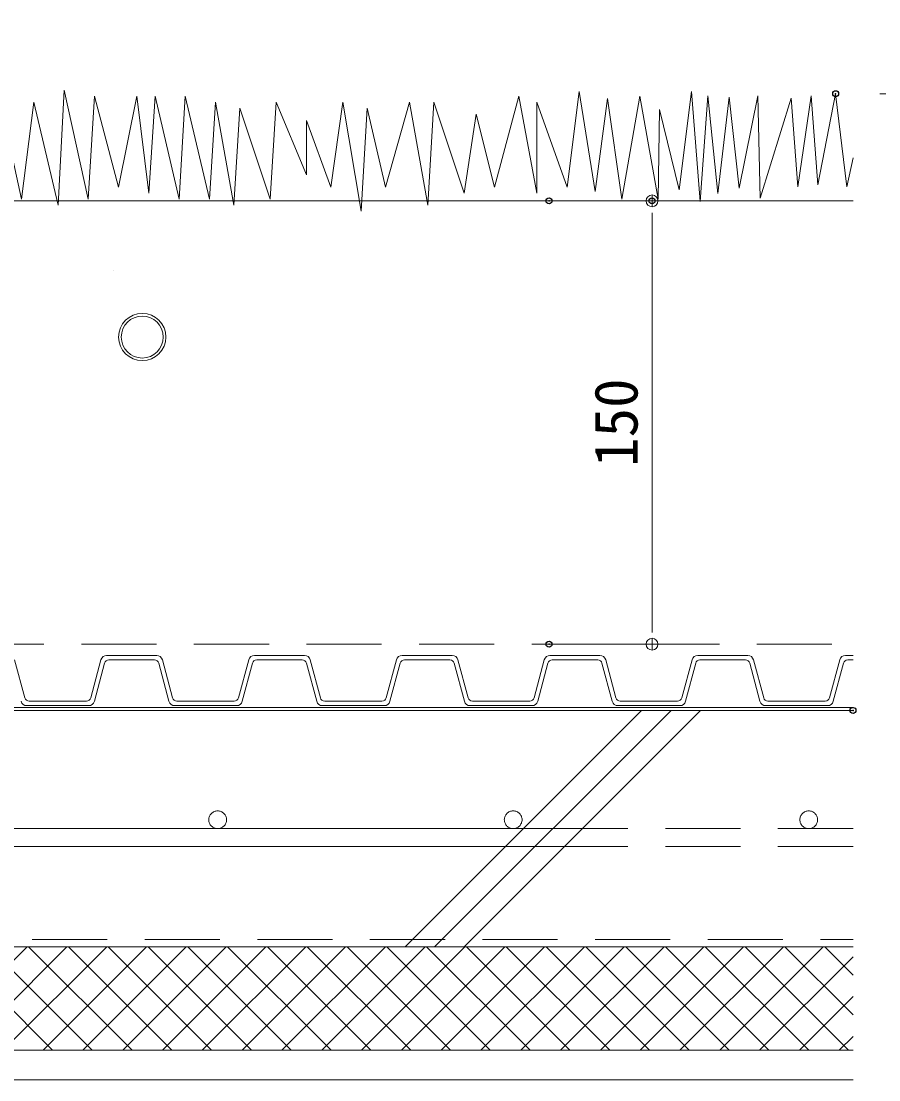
# Model space of a CAD drawing. Units: millimetres, scale not verified. Extents: x -1485 to 1485, y -1050 to 1050.
# Drawn here: x 600.4 to 890.6, y -329.7 to 28.5 of the extents above; entities that cross this region are included whole.
import ezdxf
from ezdxf.enums import TextEntityAlignment as Align

# ---------------------------------------------------------------- set-up
doc = ezdxf.new("R2010")
doc.units = ezdxf.units.MM
doc.header["$LTSCALE"] = 4
doc.header["$PDMODE"] = 32
doc.header["$PDSIZE"] = 2
doc.linetypes.add('USER2', pattern=[9.525, 6.35, -3.175])
for name, color, linetype, lineweight in [('0-0_0', 7, 'Continuous', 18), ('0-3_HATCH', 9, 'Continuous', 18), ('0-4_KUTAI', 3, 'Continuous', 18), ('0-5_BOUSUI', 1, 'Continuous', 18), ('0-7_dannnetu', 6, 'Continuous', 18), ('0-9_buhin', 2, 'Continuous', 18), ('0-A_tensen', 7, 'USER2', 18), ('0-B_MOJI', 7, 'Continuous', 18), ('0-C_ecom', 7, 'Continuous', 18), ('0-D_GREEN', 3, 'Continuous', 18), ('0-E_FD-L', 8, 'Continuous', 18)]:
    doc.layers.add(name, color=color, linetype=linetype, lineweight=lineweight)
doc.layers.add('0-2_DEFPOINTS', color=7, linetype='Continuous')
doc.styles.add('ＭＳ ゴシック', font='')
doc.styles.get('ＭＳ ゴシック').set_extended_font_data('MS Gothic')

# ---------------------------------------------------------------- blocks, each defined once
blk = doc.blocks.new('X6')
at = {"layer": '0-0_0'}
for p, q in [((2005.509, 645), (2040.509, 680)), ((2049.077, 645), (2014.077, 680)), ((2018.979, 645), (2053.979, 680)), ((2062.547, 645), (2027.547, 680)), ((2032.45, 645), (2067.45, 680)), ((2076.018, 645), (2041.018, 680)), ((2045.92, 645), (2080.92, 680)), ((2089.488, 645), (2054.488, 680)), ((2059.39, 645), (2094.39, 680)), ((2102.958, 645), (2067.958, 680)), ((2072.861, 645), (2107.861, 680)), ((2116.429, 645), (2081.429, 680)), ((2086.331, 645), (2121.331, 680)), ((2129.899, 645), (2094.899, 680)), ((2099.801, 645), (2134.801, 680)), ((2143.37, 645), (2108.37, 680)), ((2113.272, 645), (2148.272, 680)), ((2156.84, 645), (2121.84, 680)), ((2126.742, 645), (2161.742, 680)), ((2170.31, 645), (2135.31, 680)), ((2140.213, 645), (2175.213, 680)), ((2183.781, 645), (2148.781, 680)), ((2153.683, 645), (2188.683, 680)), ((2197.251, 645), (2162.251, 680)), ((2167.153, 645), (2202.153, 680)), ((2210.721, 645), (2175.721, 680)), ((2180.624, 645), (2215.624, 680)), ((2224.192, 645), (2189.192, 680)), ((2194.094, 645), (2229.094, 680)), ((2237.662, 645), (2202.662, 680)), ((2207.565, 645), (2242.565, 680)), ((2251.133, 645), (2216.133, 680)), ((2221.035, 645), (2256.035, 680)), ((2264.603, 645), (2229.603, 680)), ((2234.505, 645), (2269.505, 680)), ((2278.073, 645), (2243.073, 680)), ((2247.976, 645), (2282.976, 680)), ((2291.544, 645), (2256.544, 680)), ((2261.446, 645), (2296.446, 680)), ((2305.014, 645), (2270.014, 680)), ((2274.916, 645), (2309.916, 680)), ((2318.485, 645), (2283.485, 680)), ((2320, 656.955), (2296.955, 680)), ((2320, 670.425), (2310.425, 680)), ((2288.387, 645), (2320, 676.613)), ((2301.857, 645), (2320, 663.143)), ((2315.328, 645), (2320, 649.672))]:
    blk.add_line(p, q, dxfattribs=at)
blk = doc.blocks.new('_Dot')
at = {"layer": '0-0_0'}
for p, q in [((-0.5, 0), (-1, 0)), ((0.25, 0), (-0.25, 0))]:
    blk.add_line(p, q, dxfattribs=at)
blk.add_circle((0, 0), 0.25, dxfattribs=at)
blk = doc.blocks.new('D7')
at = {"layer": '0-2_DEFPOINTS'}
for p in [(2263.97, 1017.694), (2298.832, 1017.694), (2263.97, 867.694)]:
    blk.add_point(p, dxfattribs=at)
at = {"layer": '0-B_MOJI'}
for p, q in [((2278.97, 1017.694), (2308.832, 1017.694)), ((2298.832, 875.694), (2298.832, 1009.694)), ((2278.97, 867.694), (2308.832, 867.694))]:
    blk.add_line(p, q, dxfattribs=at)
at = {"layer": '0-B_MOJI', "xscale": 8, "yscale": 8}
for p, rotation in [((2298.832, 1017.694), 90), ((2298.832, 867.694), 270)]:
    blk.add_blockref('_Dot', p, dxfattribs=dict(at, rotation=rotation))
at = {"layer": '0-B_MOJI', "style": 'ＭＳ ゴシック'}
blk.add_text('150', height=14.66, rotation=90, dxfattribs=at).set_placement((2298.332, 927.694), align=Align.BOTTOM_LEFT)
blk = doc.blocks.new('D8')
at = {"layer": '0-2_DEFPOINTS'}
for p in [(2360.965, 1053.961), (2421.516, 1053.961), (2366.848, 845.294)]:
    blk.add_point(p, dxfattribs=at)
at = {"layer": '0-B_MOJI'}
for p, q in [((2375.965, 1053.961), (2431.516, 1053.961)), ((2421.516, 853.294), (2421.516, 1045.961)), ((2381.848, 845.294), (2431.516, 845.294))]:
    blk.add_line(p, q, dxfattribs=at)
at = {"layer": '0-B_MOJI', "xscale": 8, "yscale": 8}
for p, rotation in [((2421.516, 1053.961), 90), ((2421.516, 845.294), 270)]:
    blk.add_blockref('_Dot', p, dxfattribs=dict(at, rotation=rotation))
at = {"layer": '0-B_MOJI', "style": 'ＭＳ ゴシック'}
blk.add_text('197.4', height=14.66, rotation=90, dxfattribs=at).set_placement((2421.016, 924.628), align=Align.BOTTOM_LEFT)

msp = doc.modelspace()

# ---------------------------------------------------------------- linework, layer by layer
at = {"layer": '0-3_HATCH'}
for p, q in [((810.266, -204.706), (730.266, -284.706)), ((820.266, -204.706), (740.266, -284.706)), ((830.266, -204.706), (750.266, -284.706))]:
    msp.add_line(p, q, dxfattribs=at)
at = {"layer": '0-4_KUTAI'}
for p, q in [((881.848, -32.306), (-137.472, -32.306)), ((881.848, -204.706), (-305.152, -204.706))]:
    msp.add_line(p, q, dxfattribs=at)
msp.add_lwpolyline([(881.848, -329.706), (-678.152, -329.706), (-678.152, 70.294)], dxfattribs=at)
at = {"layer": '0-5_BOUSUI'}
msp.add_line((-208.152, -203.706), (881.848, -203.706), dxfattribs=at)
msp.add_lwpolyline([(881.848, -319.706), (-624.512, -319.706), (-668.152, -276.067), (-668.152, 20.594)], dxfattribs=at)
at = {"layer": '0-7_dannnetu'}
msp.add_line((881.848, -284.706), (-574.512, -284.706), dxfattribs=at)
at = {"layer": '0-9_buhin', "linetype": 'USER2'}
msp.add_lwpolyline([(-645.652, -266.747), (-615.192, -297.206), (-577.012, -297.206), (-577.012, -282.206), (881.848, -282.206)], dxfattribs=at)
at = {"layer": '0-A_tensen'}
for p, q in [((881.848, -250.706), (-258.152, -250.706)), ((791.848, -250.706), (541.848, -250.706))]:
    msp.add_line(p, q, dxfattribs=at)
for points in [[(881.848, -244.706), (-258.152, -244.706), (-258.152, -250.706)], [(791.848, -244.706), (541.848, -244.706), (541.848, -250.706)]]:
    msp.add_lwpolyline(points, dxfattribs=at)
for centre in [(666.848, -241.706), (666.848, -241.706), (766.848, -241.706), (766.848, -241.706), (866.848, -241.706)]:
    msp.add_circle(centre, 3, dxfattribs=at)
at = {"layer": '0-C_ecom'}
msp.add_line((631.461, -55.877), (631.493, -55.908), dxfattribs=at)
at = {"layer": '0-C_ecom', "color": 4}
for radius in [8, 7.1]:
    msp.add_circle((641.329, -78.373), radius, dxfattribs=at)
at = {"layer": '0-D_GREEN'}
for points in [[(696.931, -23.537), (686.674, 1.079), (684.622, -31.743), (674.366, -0.972), (672.314, -33.794), (666.16, 1.079), (664.109, -31.743), (655.903, 3.13), (653.852, -31.743), (645.647, 3.13), (643.595, -29.691), (639.493, 3.13), (633.339, -27.64), (625.133, 3.13), (623.082, -31.743), (614.876, 5.182), (612.825, -33.794), (604.62, 1.079), (600.517, -31.743), (592.312, 5.182)], [(881.848, -17.777), (879.723, -27.605), (875.965, 3.961), (869.953, -26.853), (867.698, 3.21), (863.188, -27.605), (860.934, 2.458), (850.412, -31.363), (849.66, 3.21), (843.272, -27.981), (839.89, 2.834), (836.132, -29.86), (832.75, 3.21), (830.119, -32.49), (827.209, 4.708), (822.979, -28.53), (816.331, -1.335), (815.909, -31.743), (809.755, 3.13), (803.601, -31.743), (798.806, 2.291), (794.576, -29.134), (789.137, 4.708), (785.139, -27.64), (774.882, 1.079), (774.882, -29.691), (768.728, 3.13), (760.522, -27.64), (754.368, -3.024), (750.266, -29.691), (740.009, 1.079), (737.958, -33.794), (731.803, 1.079), (723.598, -27.64), (717.444, -0.972), (715.393, -35.845), (709.239, 1.079), (705.136, -27.64), (696.931, -5.075), (696.931, -23.537)]]:
    msp.add_lwpolyline(points, dxfattribs=at)
at = {"layer": '0-E_FD-L', "color": 4, "linetype": 'USER2'}
msp.add_line((-141.281, -182.306), (881.848, -182.306), dxfattribs=at)
at = {"layer": '0-E_FD-L'}
for p, q in [((646.218, -186.106), (629.287, -186.106)), ((696.218, -186.106), (679.287, -186.106)), ((746.218, -186.106), (729.287, -186.106)), ((796.218, -186.106), (779.287, -186.106)), ((846.218, -186.106), (829.287, -186.106)), ((881.848, -186.106), (879.287, -186.106)), ((601.608, -200.495), (598.15, -187.589)), ((627.355, -187.589), (623.897, -200.495)), ((628.606, -188.718), (625.148, -201.624)), ((645.451, -187.606), (630.055, -187.606)), ((650.358, -201.624), (646.9, -188.718)), ((651.608, -200.495), (648.15, -187.589)), ((677.355, -187.589), (673.897, -200.495)), ((678.606, -188.718), (675.148, -201.624)), ((695.451, -187.606), (680.055, -187.606)), ((700.358, -201.624), (696.9, -188.718)), ((701.608, -200.495), (698.15, -187.589)), ((727.355, -187.589), (723.897, -200.495)), ((728.606, -188.718), (725.148, -201.624)), ((745.451, -187.606), (730.055, -187.606)), ((750.358, -201.624), (746.9, -188.718)), ((751.608, -200.495), (748.15, -187.589)), ((777.355, -187.589), (773.897, -200.495)), ((778.606, -188.718), (775.148, -201.624)), ((795.451, -187.606), (780.055, -187.606)), ((800.358, -201.624), (796.9, -188.718)), ((801.608, -200.495), (798.15, -187.589)), ((827.355, -187.589), (823.897, -200.495)), ((828.606, -188.718), (825.148, -201.624)), ((845.451, -187.606), (830.055, -187.606)), ((850.358, -201.624), (846.9, -188.718)), ((851.608, -200.495), (848.15, -187.589)), ((877.355, -187.589), (873.897, -200.495)), ((878.606, -188.718), (875.148, -201.624)), ((881.848, -187.606), (880.055, -187.606)), ((623.216, -203.106), (602.29, -203.106)), ((622.448, -201.606), (603.057, -201.606)), ((673.216, -203.106), (652.29, -203.106)), ((672.448, -201.606), (653.057, -201.606)), ((723.216, -203.106), (702.29, -203.106)), ((722.448, -201.606), (703.057, -201.606)), ((773.216, -203.106), (752.29, -203.106)), ((772.448, -201.606), (753.057, -201.606)), ((823.216, -203.106), (802.29, -203.106)), ((822.448, -201.606), (803.057, -201.606)), ((873.216, -203.106), (852.29, -203.106)), ((872.448, -201.606), (853.057, -201.606))]:
    msp.add_line(p, q, dxfattribs=at)
for centre, radius, start, end in [((629.287, -188.106), 2, 90, 165), ((646.218, -188.106), 2, 15, 90), ((679.287, -188.106), 2, 90, 165), ((696.218, -188.106), 2, 15, 90), ((729.287, -188.106), 2, 90, 165), ((746.218, -188.106), 2, 15, 90), ((779.287, -188.106), 2, 90, 165), ((796.218, -188.106), 2, 15, 90), ((829.287, -188.106), 2, 90, 165), ((846.218, -188.106), 2, 15, 90), ((879.287, -188.106), 2, 90, 165), ((630.055, -189.106), 1.5, 90, 165), ((645.451, -189.106), 1.5, 15, 90), ((680.055, -189.106), 1.5, 90, 165), ((695.451, -189.106), 1.5, 15, 90), ((730.055, -189.106), 1.5, 90, 165), ((745.451, -189.106), 1.5, 15, 90), ((780.055, -189.106), 1.5, 90, 165), ((795.451, -189.106), 1.5, 15, 90), ((830.055, -189.106), 1.5, 90, 165), ((845.451, -189.106), 1.5, 15, 90), ((880.055, -189.106), 1.5, 90, 165), ((603.057, -200.106), 1.5, 195, 270), ((622.448, -200.106), 1.5, 270, 345), ((653.057, -200.106), 1.5, 195, 270), ((672.448, -200.106), 1.5, 270, 345), ((703.057, -200.106), 1.5, 195, 270), ((722.448, -200.106), 1.5, 270, 345), ((753.057, -200.106), 1.5, 195, 270), ((772.448, -200.106), 1.5, 270, 345), ((803.057, -200.106), 1.5, 195, 270), ((822.448, -200.106), 1.5, 270, 345), ((853.057, -200.106), 1.5, 195, 270), ((872.448, -200.106), 1.5, 270, 345), ((602.29, -201.106), 2, 195, 270), ((623.216, -201.106), 2, 270, 345), ((652.29, -201.106), 2, 195, 270), ((673.216, -201.106), 2, 270, 345), ((702.29, -201.106), 2, 195, 270), ((723.216, -201.106), 2, 270, 345), ((752.29, -201.106), 2, 195, 270), ((773.216, -201.106), 2, 270, 345), ((802.29, -201.106), 2, 195, 270), ((823.216, -201.106), 2, 270, 345), ((852.29, -201.106), 2, 195, 270), ((873.216, -201.106), 2, 270, 345)]:
    msp.add_arc(centre, radius, start, end, dxfattribs=at)

# ---------------------------------------------------------------- block references
at = {"layer": '0-3_HATCH'}
msp.add_blockref('X6', (-1438.152, -964.706), dxfattribs=at)
at = {"layer": '0-B_MOJI'}
for name in ['D8', 'D7']:
    msp.add_blockref(name, (-1485, -1050), dxfattribs=at)

doc.saveas('drawing.dxf')
